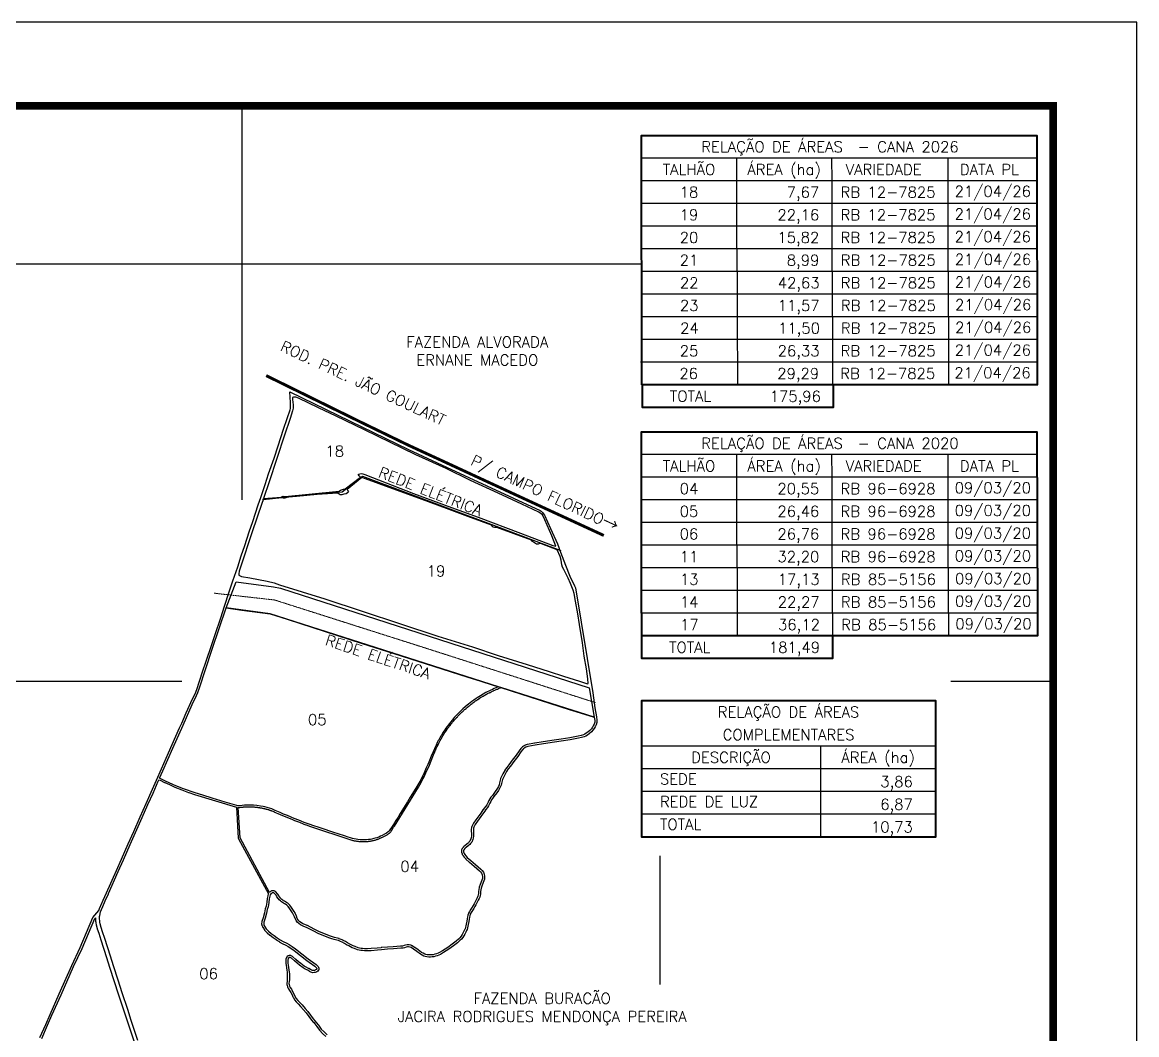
# Model space of a CAD drawing. Header units: metres. Extents: x 719941 to 724141, y 7822638 to 7828578.
# Drawn here: x 721473 to 724141, y 7826154 to 7828578 of the extents above; entities that cross this region are included whole.
import ezdxf
from ezdxf.enums import TextEntityAlignment as Align

# ---------------------------------------------------------------- set-up
doc = ezdxf.new("R2010")
doc.units = ezdxf.units.M
for name, pattern in [('CENTER2', [1.125, 0.75, -0.125, 0.125, -0.125]), ('DASHED2', [0.375, 0.25, -0.125]), ('LIN0', [0])]:
    doc.linetypes.add(name, pattern=pattern)
for name, color, linetype in [('0114001252', 1, 'Continuous'), ('0114001252004', 5, 'Continuous'), ('0114001252005', 5, 'Continuous'), ('0114001252006', 5, 'Continuous'), ('0114001252013', 5, 'Continuous'), ('0114001252018', 5, 'Continuous'), ('0114001252019', 5, 'Continuous'), ('MALHA', 8, 'Continuous'), ('MARGEM', 5, 'Continuous'), ('QUADRO_DE_AREAS_CANA_2026', 7, 'Continuous'), ('QUADRO_DE_AREAS_CANA_ANTIGA', 7, 'Continuous'), ('QUADRO_DE_AREAS_COMPLEMENTARES', 7, 'Continuous'), ('REDE DE LUZ', 6, 'Continuous'), ('RODOVIA', 1, 'Continuous'), ('TEXTO CONFRONTANTES', 7, 'Continuous'), ('TEXTO_NUN_TAL', 7, 'Continuous')]:
    doc.layers.add(name, color=color, linetype=linetype)
doc.layers.add('TEXTO_DIVERSOS', color=7, linetype='Continuous', lineweight=5)
doc.styles.add('Simplex', font='simplex.shx')

msp = doc.modelspace()

# ---------------------------------------------------------------- linework, layer by layer
at = {"layer": '0114001252'}
msp.add_lwpolyline([(721515.3, 7826146.8), (721529.4, 7826178.5), (721539.8, 7826202.6), (721561.8, 7826251.4), (721591.7, 7826319.2), (721611.8, 7826362.4), (721642.4, 7826434.5), (721656.6, 7826451), (721658.3, 7826455.7), (721661.4, 7826463), (721666.9, 7826476.3), (721674.9, 7826493.6), (721698.5, 7826547), (721710.8, 7826574.5), (721727, 7826611.2), (721740, 7826640.3), (721755.6, 7826675.9), (721769.6, 7826707.2), (721781.8, 7826734.2), (721794.3, 7826763.1), (721806.3, 7826790.1), (721823.6, 7826828.8), (721849.8, 7826888.5), (721854.9, 7826900), (721865.9, 7826924.6), (721880.7, 7826957.9), (721886.8, 7826970.2), (721890.9, 7826980.3), (721904.7, 7827022.4), (721913.6, 7827048.3), (721925.9, 7827085.8), (721934.7, 7827112.2), (721948.3, 7827152.3), (721957.4, 7827180), (721968.8, 7827214.1), (721977.6, 7827240.5), (721989.2, 7827274.5), (721997.6, 7827300.2), (722006, 7827325.5), (722016.8, 7827357.6), (722025.2, 7827382.7), (722038.2, 7827422.5), (722044.2, 7827440.2), (722055, 7827471.4), (722063.1, 7827496.9), (722075.9, 7827534.7), (722085.7, 7827564.1), (722099, 7827603.9), (722107.8, 7827629.5), (722114.5, 7827650.1), (722115.2, 7827653.2), (722115.5, 7827655.9), (722115.6, 7827660), (722115.1, 7827667.4), (722113.9, 7827693.1), (722113.9, 7827693.1), (722285.8, 7827609.2), (722397.9, 7827554.8), (722488.6, 7827513), (722585.2, 7827468.2), (722713.2, 7827409.1), (722715.3, 7827407.4), (722718.5, 7827404.4), (722720.5, 7827401.8), (722723.5, 7827397.8), (722738, 7827366.3), (722754.3, 7827329.5), (722761.7, 7827309), (722773.7, 7827278.3), (722783.8, 7827252), (722795.1, 7827229), (722797, 7827225.3), (722798, 7827223.9), (722838.9, 7826972.2), (722842.4, 7826948.7), (722844.2, 7826936.9), (722847.6, 7826915), (722848.7, 7826906.6), (722848.5, 7826901.5), (722847, 7826896), (722844.7, 7826891), (722842.5, 7826887.3), (722839.5, 7826883.2), (722835.7, 7826878.9), (722830.1, 7826874.1), (722826.2, 7826871.3), (722822, 7826869), (722818.5, 7826867.4), (722812.3, 7826865.4), (722805.1, 7826863.5), (722784.9, 7826859.6), (722763.7, 7826856.5), (722747.4, 7826854.2), (722720.7, 7826850.2), (722700.7, 7826846.8), (722683.3, 7826843.7), (722679.1, 7826842.3), (722676.2, 7826840.7), (722673.3, 7826838.8), (722670.8, 7826836.3), (722667.1, 7826830.8), (722659.3, 7826820.2), (722650.3, 7826808.4), (722642.2, 7826797.1), (722636.7, 7826790.3), (722632.8, 7826784.3), (722628.1, 7826776.3), (722623, 7826765), (722620.4, 7826755.6), (722619.3, 7826751), (722617.4, 7826746.2), (722615.2, 7826742.1), (722613.5, 7826738.9), (722609.6, 7826733.4), (722602.5, 7826723.9), (722599, 7826719.7), (722596.7, 7826716.2), (722594.9, 7826712.2), (722592.8, 7826708.1), (722589.4, 7826701.6), (722587.1, 7826698.1), (722583, 7826693), (722580.2, 7826689.3), (722575.3, 7826681.6), (722563.3, 7826665.4), (722557.1, 7826657), (722555.7, 7826653.7), (722554.5, 7826651), (722553.6, 7826648.2), (722553.1, 7826645.4), (722553.1, 7826642.4), (722553.5, 7826634.9), (722553.4, 7826629.8), (722552.8, 7826624.5), (722552, 7826621), (722549.2, 7826615.1), (722548, 7826613.3), (722546.4, 7826611.3), (722544.7, 7826609.6), (722541, 7826606.2), (722535.8, 7826602.3), (722533.8, 7826600.8), (722532.4, 7826599.5), (722530.4, 7826596.8), (722529.8, 7826595.1), (722529.8, 7826592.1), (722531, 7826588.1), (722532.7, 7826585.2), (722535.3, 7826582), (722538.6, 7826578.2), (722546.8, 7826570.6), (722558.5, 7826561.4), (722571.1, 7826550.1), (722573.8, 7826547.4), (722577.1, 7826543), (722579, 7826538.5), (722579.9, 7826533.3), (722580.1, 7826530), (722579.5, 7826526.4), (722578, 7826522), (722574.4, 7826512), (722571.9, 7826505.1), (722570.9, 7826500.4), (722570.4, 7826497.1), (722570.1, 7826491.5), (722569.6, 7826487.4), (722568.3, 7826483.5), (722566.9, 7826479.8), (722565, 7826475.9), (722562.6, 7826471), (722559.3, 7826464.6), (722557, 7826460.8), (722554.5, 7826456.4), (722551.4, 7826451.5), (722548.2, 7826446.5), (722545.8, 7826442.4), (722544.4, 7826438.5), (722543.7, 7826435.1), (722542.9, 7826430.5), (722542, 7826424.9), (722540.8, 7826417.6), (722540.2, 7826413.9), (722539.3, 7826409.8), (722538.1, 7826405.8), (722536.9, 7826403.3), (722535.1, 7826399.2), (722532.4, 7826394.2), (722530.4, 7826390.7), (722527.6, 7826386.8), (722524.4, 7826382.9), (722521, 7826379.3), (722514.9, 7826374.2), (722505.3, 7826366.6), (722494.5, 7826358.4), (722481.8, 7826350.7), (722474.5, 7826346.2), (722470.5, 7826344.3), (722466.5, 7826342.8), (722462.4, 7826341.7), (722458.1, 7826340.5), (722454.5, 7826340), (722450.6, 7826339.8), (722446.3, 7826339.9), (722441.7, 7826340.5), (722438, 7826341.2), (722434.9, 7826342.3), (722430.8, 7826344.3), (722426.5, 7826346.7), (722417.9, 7826353), (722409.8, 7826358.7), (722404, 7826362.3), (722401.8, 7826363.3), (722398.1, 7826364.1), (722395.7, 7826364.1), (722392.3, 7826363.2), (722388.5, 7826362.2), (722384.7, 7826361.3), (722379.4, 7826360.8), (722370.7, 7826360.1), (722361.8, 7826359.4), (722347.8, 7826358.3), (722333.1, 7826357.3), (722323.4, 7826356.2), (722308.5, 7826354.9), (722299.5, 7826354.4), (722295.6, 7826354.5), (722292.4, 7826354.7), (722287.6, 7826355.1), (722283.8, 7826355.6), (722279.6, 7826356.5), (722275.6, 7826357.4), (722268.3, 7826360), (722262.9, 7826362.1), (722254.9, 7826366.3), (722249.7, 7826369.4), (722244.4, 7826372.4), (722239, 7826375.4), (722234.8, 7826377.4), (722230.2, 7826379.1), (722226.3, 7826380.3), (722219.8, 7826381.8), (722214.1, 7826383.4), (722207.3, 7826386), (722197.7, 7826389.8), (722183.2, 7826395.3), (722169.8, 7826402.3), (722153.7, 7826410.6), (722147.6, 7826412.9), (722142.7, 7826415.3), (722139.3, 7826417.3), (722135, 7826420.3), (722131.6, 7826423.3), (722128.6, 7826427.1), (722127.1, 7826430.2), (722125.2, 7826435.9), (722122.1, 7826442.6), (722119.8, 7826446), (722113.7, 7826455.5), (722109.5, 7826461.1), (722106.3, 7826464.3), (722103.4, 7826466.2), (722100.9, 7826467.5), (722098.3, 7826469), (722096, 7826470.3), (722093.6, 7826472.4), (722091.5, 7826474.1), (722088.3, 7826477), (722085.5, 7826479.9), (722083, 7826483.9), (722080.7, 7826487.6), (722076.1, 7826492.6), (722075.1, 7826493.3), (722073.3, 7826493.4), (722071.5, 7826493.3), (722069.8, 7826492.3), (722068.3, 7826491), (722066.9, 7826488.6), (722065.9, 7826485.7), (722064.7, 7826479.1), (722063.5, 7826470.2), (722061.7, 7826460.3), (722059.9, 7826453.7), (722057.7, 7826444.6), (722054.5, 7826432.6), (722051.9, 7826423.5), (722051.3, 7826418.9), (722051.8, 7826416.4), (722053, 7826413.9), (722057, 7826407.7), (722062.6, 7826402), (722069.4, 7826396.2), (722076.5, 7826391), (722083.8, 7826385.6), (722090.9, 7826381), (722098, 7826377), (722106.6, 7826372.8), (722112.4, 7826369.6), (722119, 7826365.2), (722127.2, 7826359.8), (722142.2, 7826347.2), (722157.4, 7826335.6), (722176.5, 7826322.1), (722178.6, 7826320.4), (722180.1, 7826318.8), (722181.5, 7826317.2), (722182.6, 7826315.4), (722183.2, 7826313.2), (722183.2, 7826311.2), (722182.9, 7826309.4), (722182.4, 7826308.2), (722180.8, 7826306), (722178.1, 7826304.5), (722176.6, 7826303.6), (722174.3, 7826302.9), (722172.1, 7826302.5), (722169.2, 7826302.4), (722166.6, 7826302.7), (722164, 7826303.6), (722160.6, 7826305.3), (722156.5, 7826308), (722150.7, 7826311.1), (722145.5, 7826313.9), (722137.1, 7826320.3), (722131.1, 7826324.8), (722124.9, 7826330.4), (722117.8, 7826337), (722114.7, 7826338.8), (722112.7, 7826338.4), (722110.8, 7826337.1), (722109.8, 7826334.9), (722108.9, 7826332.9), (722108.8, 7826330.3), (722109.4, 7826325.2), (722110.5, 7826315.8), (722111.7, 7826308.7), (722112.3, 7826304.8), (722112.6, 7826299.8), (722112.7, 7826291.8), (722112.6, 7826285.6), (722112.5, 7826280.9), (722111.7, 7826276.6), (722111.9, 7826273.7), (722113.1, 7826269.8), (722113.6, 7826268.7), (722114.9, 7826266.5), (722117.4, 7826262.5), (722120.5, 7826257.6), (722123.7, 7826251.8), (722125.7, 7826246.5), (722129, 7826240.7), (722132.6, 7826235.8), (722137.4, 7826230.9), (722143, 7826225), (722150.7, 7826216.9), (722156.9, 7826209.4), (722169.6, 7826191.8), (722173.7, 7826186.9), (722177.2, 7826183.1), (722182.5, 7826176.8), (722188.9, 7826167.5), (722195.7, 7826160.4), (722203.2, 7826153.6)], dxfattribs=at)
at = {"layer": '0114001252004'}
msp.add_lwpolyline([(722842.7, 7826913.8), (722843.7, 7826906.4), (722843.6, 7826902.2), (722842.3, 7826897.7), (722840.3, 7826893.4), (722838.3, 7826890), (722835.7, 7826886.3), (722832.2, 7826882.5), (722826.9, 7826878.1), (722823.5, 7826875.5), (722819.8, 7826873.5), (722816.7, 7826872.1), (722810.9, 7826870.2), (722803.9, 7826868.4), (722784.1, 7826864.5), (722763, 7826861.5), (722746.7, 7826859.2), (722746.6, 7826859.1), (722720, 7826855.1), (722719.9, 7826855.1), (722699.9, 7826851.7), (722699.8, 7826851.7), (722682.5, 7826848.6), (722681.8, 7826848.4), (722677.5, 7826847), (722676.7, 7826846.6), (722673.8, 7826845.1), (722673.4, 7826844.9), (722670.5, 7826842.9), (722669.9, 7826842.4), (722667.3, 7826839.9), (722666.7, 7826839.2), (722663, 7826833.7), (722655.3, 7826823.2), (722646.3, 7826811.4), (722646.3, 7826811.3), (722638.3, 7826800.2), (722632.9, 7826793.5), (722632.5, 7826793.1), (722628.6, 7826787.1), (722628.5, 7826786.8), (722623.8, 7826778.8), (722623.6, 7826778.4), (722618.4, 7826767.1), (722618.1, 7826766.3), (722615.6, 7826756.9), (722615.6, 7826756.8), (722614.5, 7826752.5), (722612.9, 7826748.3), (722610.8, 7826744.5), (722609.2, 7826741.6), (722605.5, 7826736.3), (722598.6, 7826727), (722595.2, 7826722.9), (722594.8, 7826722.4), (722592.6, 7826718.9), (722592.2, 7826718.3), (722590.4, 7826714.4), (722588.4, 7826710.4), (722585.1, 7826704.2), (722583, 7826701), (722579.1, 7826696.2), (722579, 7826696), (722576.2, 7826692.3), (722576, 7826692), (722571.2, 7826684.5), (722559.3, 7826668.4), (722559.3, 7826668.4), (722553.1, 7826660), (722552.5, 7826659), (722551.1, 7826655.7), (722549.9, 7826653.1), (722549.7, 7826652.5), (722548.8, 7826649.6), (722548.7, 7826649.1), (722548.2, 7826646.3), (722548.1, 7826645.4), (722548.1, 7826642.4), (722548.1, 7826642.2), (722548.5, 7826634.8), (722548.4, 7826630.1), (722547.9, 7826625.4), (722547.2, 7826622.7), (722544.8, 7826617.6), (722543.9, 7826616.2), (722542.6, 7826614.6), (722541.2, 7826613.1), (722537.8, 7826610), (722532.8, 7826606.4), (722532.6, 7826606.2), (722530.7, 7826604.6), (722530.5, 7826604.5), (722529.1, 7826603.2), (722528.4, 7826602.5), (722526.4, 7826599.9), (722526, 7826599.2), (722525.6, 7826598.5), (722525, 7826596.8), (722524.8, 7826595.9), (722524.8, 7826595), (722524.8, 7826592), (722525, 7826590.8), (722526.2, 7826586.8), (722526.7, 7826585.6), (722528.4, 7826582.6), (722528.9, 7826582), (722531.5, 7826578.8), (722531.5, 7826578.8), (722534.9, 7826574.9), (722535.2, 7826574.5), (722543.4, 7826566.9), (722543.7, 7826566.7), (722555.3, 7826557.6), (722567.7, 7826546.4), (722570, 7826544.1), (722572.7, 7826540.5), (722574.2, 7826537), (722575, 7826532.7), (722575.1, 7826530.3), (722574.6, 7826527.6), (722573.3, 7826523.7), (722569.7, 7826513.7), (722569.6, 7826513.7), (722567.2, 7826506.8), (722567, 7826506.2), (722566, 7826501.5), (722565.9, 7826501), (722565.5, 7826497.8), (722565.4, 7826497.4), (722565.1, 7826492), (722564.7, 7826488.5), (722563.6, 7826485.2), (722562.3, 7826481.8), (722560.5, 7826478.1), (722558.1, 7826473.3), (722554.9, 7826467), (722552.7, 7826463.3), (722552.7, 7826463.3), (722550.2, 7826459), (722547.1, 7826454.2), (722547.1, 7826454.2), (722544, 7826449.1), (722543.9, 7826449), (722541.5, 7826444.9), (722541.1, 7826444.1), (722539.7, 7826440.3), (722539.5, 7826439.5), (722538.8, 7826436), (722538.8, 7826435.9), (722538, 7826431.4), (722538, 7826431.3), (722537.1, 7826425.7), (722535.9, 7826418.4), (722535.3, 7826414.8), (722534.5, 7826411), (722533.5, 7826407.6), (722532.4, 7826405.4), (722532.3, 7826405.3), (722530.6, 7826401.4), (722528, 7826396.6), (722526.1, 7826393.4), (722523.6, 7826389.8), (722520.7, 7826386.2), (722517.5, 7826383), (722511.8, 7826378), (722502.2, 7826370.5), (722491.7, 7826362.5), (722479.2, 7826355), (722479.2, 7826355), (722472.1, 7826350.6), (722468.6, 7826348.9), (722465, 7826347.6), (722461.1, 7826346.5), (722457.1, 7826345.4), (722454, 7826345), (722450.5, 7826344.8), (722446.7, 7826344.9), (722442.5, 7826345.5), (722439.3, 7826346.1), (722436.8, 7826346.9), (722433.1, 7826348.7), (722429.2, 7826350.9), (722420.8, 7826357), (722420.8, 7826357.1), (722412.7, 7826362.8), (722412.5, 7826362.9), (722406.7, 7826366.5), (722406, 7826366.9), (722403.7, 7826367.9), (722402.9, 7826368.1), (722399.3, 7826369), (722397.9, 7826369.1), (722395.5, 7826369.1), (722394.4, 7826368.9), (722391, 7826368), (722387.3, 7826367.1), (722383.8, 7826366.2), (722379, 7826365.7), (722370.3, 7826365.1), (722370.2, 7826365.1), (722361.4, 7826364.3), (722347.4, 7826363.3), (722332.8, 7826362.3), (722332.6, 7826362.2), (722322.9, 7826361.2), (722308.1, 7826359.9), (722299.4, 7826359.4), (722295.8, 7826359.5), (722292.7, 7826359.6), (722288.1, 7826360.1), (722284.7, 7826360.5), (722280.7, 7826361.4), (722277, 7826362.2), (722270.1, 7826364.7), (722265, 7826366.7), (722257.3, 7826370.7), (722252.2, 7826373.7), (722247, 7826376.7), (722246.8, 7826376.8), (722241.3, 7826379.8), (722241.1, 7826379.9), (722236.9, 7826381.9), (722236.6, 7826382.1), (722232, 7826383.8), (722231.6, 7826383.9), (722227.7, 7826385.1), (722227.5, 7826385.1), (722221, 7826386.7), (722215.7, 7826388.2), (722209.1, 7826390.7), (722199.5, 7826394.5), (722199.4, 7826394.5), (722185.2, 7826399.8), (722172.1, 7826406.7), (722172.1, 7826406.7), (722156, 7826415), (722155.5, 7826415.3), (722149.5, 7826417.5), (722145, 7826419.7), (722142, 7826421.5), (722138.1, 7826424.3), (722135.3, 7826426.8), (722132.8, 7826429.8), (722131.7, 7826432.1), (722129.9, 7826437.5), (722129.7, 7826438), (722126.7, 7826444.7), (722126.2, 7826445.5), (722123.9, 7826448.8), (722117.9, 7826458.2), (722117.7, 7826458.5), (722113.5, 7826464.1), (722113, 7826464.7), (722109.8, 7826467.9), (722108.9, 7826468.5), (722106.1, 7826470.4), (722105.7, 7826470.6), (722103.3, 7826471.9), (722100.8, 7826473.3), (722098.9, 7826474.4), (722096.9, 7826476.2), (722096.8, 7826476.3), (722094.7, 7826477.9), (722091.8, 7826480.5), (722089.5, 7826483), (722087.2, 7826486.6), (722087.2, 7826486.6), (722084.9, 7826490.3), (722084.4, 7826490.9), (722079.9, 7826496), (722079.3, 7826496.5), (722078.6, 7826497), (722077.6, 7826497.6), (722076.6, 7826498), (722075.6, 7826498.2), (722073.8, 7826498.4), (722072.9, 7826498.4), (722071, 7826498.2), (722070, 7826498), (722069.1, 7826497.6), (722067.3, 7826496.7), (722066.5, 7826496), (722065, 7826494.7), (722064.9, 7826494.6), (721994.5, 7826624.9), (721990, 7826697.5), (721990, 7826697.5), (721991, 7826697.7), (721991.2, 7826697.7), (721992.6, 7826697.9), (721992.8, 7826697.9), (721993.8, 7826698.1), (721994, 7826698.1), (721995.3, 7826698.3), (721995.5, 7826698.3), (721996.5, 7826698.4), (721996.7, 7826698.5), (721998.1, 7826698.6), (721998.3, 7826698.7), (721999.3, 7826698.8), (721999.5, 7826698.8), (722000.8, 7826698.9), (722001, 7826698.9), (722002, 7826699), (722002.2, 7826699.1), (722003.6, 7826699.2), (722003.8, 7826699.2), (722004.8, 7826699.2), (722005, 7826699.3), (722006.4, 7826699.4), (722006.5, 7826699.4), (722007.5, 7826699.4), (722007.7, 7826699.4), (722009.1, 7826699.5), (722009.3, 7826699.5), (722010.3, 7826699.5), (722010.5, 7826699.6), (722011.9, 7826699.6), (722012.1, 7826699.6), (722013.1, 7826699.6), (722013.3, 7826699.6), (722014.7, 7826699.6), (722014.8, 7826699.6), (722015.8, 7826699.6), (722016, 7826699.6), (722017.4, 7826699.6), (722017.6, 7826699.6), (722018.6, 7826699.6), (722018.8, 7826699.6), (722020.2, 7826699.6), (722020.4, 7826699.6), (722021.4, 7826699.5), (722021.6, 7826699.5), (722023, 7826699.5), (722023.2, 7826699.5), (722024.1, 7826699.4), (722024.4, 7826699.4), (722025.7, 7826699.3), (722025.9, 7826699.3), (722026.9, 7826699.3), (722027.1, 7826699.3), (722028.5, 7826699.1), (722028.7, 7826699.1), (722029.7, 7826699), (722029.9, 7826699), (722031.3, 7826698.9), (722031.4, 7826698.9), (722032.4, 7826698.8), (722032.6, 7826698.8), (722034, 7826698.6), (722034.2, 7826698.6), (722035.2, 7826698.5), (722035.4, 7826698.4), (722036.8, 7826698.3), (722036.9, 7826698.2), (722037.9, 7826698.1), (722038.1, 7826698.1), (722039.5, 7826697.9), (722039.7, 7826697.9), (722040.7, 7826697.7), (722040.9, 7826697.7), (722042.2, 7826697.4), (722042.4, 7826697.4), (722043.4, 7826697.2), (722043.6, 7826697.2), (722045, 7826697), (722045.2, 7826696.9), (722046.1, 7826696.7), (722046.3, 7826696.7), (722047.7, 7826696.4), (722047.9, 7826696.4), (722048.8, 7826696.2), (722049, 7826696.1), (722050.4, 7826695.8), (722050.6, 7826695.8), (722051.6, 7826695.6), (722051.7, 7826695.5), (722053.1, 7826695.2), (722053.3, 7826695.2), (722054.2, 7826695), (722054.4, 7826694.9), (722055.8, 7826694.6), (722056, 7826694.5), (722056.9, 7826694.3), (722057.1, 7826694.2), (722058.4, 7826693.8), (722058.6, 7826693.8), (722059.6, 7826693.5), (722059.8, 7826693.5), (722061.1, 7826693.1), (722061.3, 7826693), (722062.3, 7826692.7), (722062.4, 7826692.7), (722063.8, 7826692.3), (722063.9, 7826692.2), (722064.9, 7826691.9), (722065.1, 7826691.8), (722066.4, 7826691.4), (722066.6, 7826691.4), (722067.5, 7826691), (722067.7, 7826691), (722069, 7826690.5), (722069.2, 7826690.4), (722070.1, 7826690.1), (722070.8, 7826689.9), (722075.2, 7826688.1), (722075.8, 7826687.9), (722091, 7826681.3), (722091, 7826681.3), (722119.9, 7826669.2), (722120, 7826669.2), (722125.2, 7826667.1), (722137, 7826662.4), (722137, 7826662.4), (722147.6, 7826658.3), (722147.7, 7826658.3), (722152.4, 7826656.5), (722152.5, 7826656.5), (722163.4, 7826652.7), (722173, 7826649.4), (722182.2, 7826646.2), (722182.3, 7826646.1), (722201.2, 7826639.8), (722201.3, 7826639.8), (722221.6, 7826633.1), (722221.6, 7826633.1), (722262.4, 7826619.7), (722262.7, 7826619.6), (722264.4, 7826619.2), (722264.4, 7826619.1), (722266.2, 7826618.8), (722266.2, 7826618.7), (722268, 7826618.4), (722268.1, 7826618.4), (722269.8, 7826618), (722269.9, 7826618), (722271.7, 7826617.7), (722271.7, 7826617.7), (722273.5, 7826617.4), (722273.6, 7826617.4), (722275.4, 7826617.1), (722275.4, 7826617.1), (722277.2, 7826616.9), (722277.3, 7826616.9), (722279, 7826616.7), (722279.1, 7826616.7), (722280.9, 7826616.5), (722281, 7826616.5), (722282.8, 7826616.4), (722282.8, 7826616.4), (722284.6, 7826616.3), (722284.7, 7826616.3), (722286.5, 7826616.2), (722286.6, 7826616.2), (722288.4, 7826616.2), (722288.4, 7826616.2), (722290.2, 7826616.2), (722290.3, 7826616.2), (722292.1, 7826616.2), (722292.2, 7826616.2), (722294, 7826616.3), (722294, 7826616.3), (722295.8, 7826616.4), (722295.9, 7826616.4), (722297.7, 7826616.5), (722297.7, 7826616.5), (722299.5, 7826616.6), (722299.6, 7826616.6), (722301.4, 7826616.8), (722301.5, 7826616.9), (722303.2, 7826617.1), (722303.3, 7826617.1), (722305.1, 7826617.3), (722305.2, 7826617.3), (722306.9, 7826617.6), (722307, 7826617.6), (722308.8, 7826617.9), (722308.8, 7826617.9), (722310.6, 7826618.3), (722310.7, 7826618.3), (722312.4, 7826618.7), (722312.5, 7826618.7), (722314.3, 7826619.1), (722314.3, 7826619.1), (722316.1, 7826619.5), (722316.1, 7826619.5), (722317.9, 7826620), (722317.9, 7826620), (722319.6, 7826620.5), (722319.7, 7826620.5), (722321.4, 7826621.1), (722321.5, 7826621.1), (722323.2, 7826621.6), (722323.3, 7826621.7), (722325, 7826622.2), (722325, 7826622.3), (722326.7, 7826622.9), (722326.8, 7826622.9), (722328.5, 7826623.5), (722328.5, 7826623.6), (722330.2, 7826624.2), (722330.3, 7826624.3), (722331.9, 7826624.9), (722332, 7826625), (722333.6, 7826625.7), (722333.7, 7826625.7), (722335.3, 7826626.5), (722335.4, 7826626.5), (722337, 7826627.3), (722337.1, 7826627.3), (722338.7, 7826628.1), (722338.7, 7826628.2), (722340.3, 7826629), (722340.4, 7826629.1), (722341.9, 7826629.9), (722342, 7826630), (722343.6, 7826630.9), (722343.6, 7826630.9), (722345.2, 7826631.8), (722345.2, 7826631.9), (722346.7, 7826632.8), (722346.8, 7826632.8), (722348.3, 7826633.8), (722348.4, 7826633.9), (722349.8, 7826634.9), (722349.9, 7826634.9), (722350.9, 7826635.6), (722351.1, 7826635.7), (722352.4, 7826636.7), (722353.1, 7826637.3), (722353.4, 7826637.6), (722353.9, 7826638), (722354, 7826638.2), (722354.1, 7826638.2), (722354.2, 7826638.4), (722354.5, 7826638.8), (722354.6, 7826638.9), (722355.2, 7826639.7), (722355.3, 7826639.8), (722356.1, 7826641), (722356.2, 7826641.1), (722358, 7826643.9), (722362.2, 7826650.4), (722362.3, 7826650.5), (722364.1, 7826653.4), (722364.2, 7826653.5), (722421.6, 7826746.8), (722424.6, 7826751.8), (722424.7, 7826751.9), (722430.8, 7826762.9), (722430.9, 7826763), (722434.3, 7826769.8), (722434.4, 7826769.9), (722442, 7826786.3), (722447, 7826797.1), (722447, 7826797.2), (722450.4, 7826805.4), (722450.4, 7826805.4), (722459.6, 7826827.9), (722459.6, 7826827.9), (722460.6, 7826830.4), (722460.7, 7826830.6), (722461.2, 7826831.9), (722461.3, 7826832), (722462.4, 7826834.8), (722462.5, 7826835), (722463.1, 7826836.3), (722463.1, 7826836.5), (722464.4, 7826839.3), (722464.4, 7826839.4), (722465, 7826840.7), (722465.1, 7826840.9), (722466.4, 7826843.6), (722466.5, 7826843.8), (722467, 7826845.1), (722467.1, 7826845.2), (722468.5, 7826848), (722468.5, 7826848.2), (722469.2, 7826849.4), (722469.3, 7826849.6), (722470.6, 7826852.3), (722470.7, 7826852.5), (722471.3, 7826853.7), (722471.4, 7826853.9), (722472.8, 7826856.6), (722472.9, 7826856.7), (722473.6, 7826858), (722473.7, 7826858.1), (722475.1, 7826860.8), (722475.2, 7826861), (722475.9, 7826862.2), (722476, 7826862.4), (722477.5, 7826865), (722477.6, 7826865.1), (722477.9, 7826865.7), (722478, 7826865.8), (722478, 7826865.8), (722478.1, 7826865.9), (722478.4, 7826866.5), (722478.5, 7826866.6), (722480, 7826869.2), (722480.1, 7826869.3), (722480.8, 7826870.5), (722480.9, 7826870.7), (722482.5, 7826873.2), (722482.6, 7826873.4), (722483.4, 7826874.6), (722483.5, 7826874.7), (722485.1, 7826877.3), (722485.2, 7826877.5), (722486, 7826878.6), (722486.1, 7826878.8), (722487.8, 7826881.3), (722487.9, 7826881.5), (722488.7, 7826882.6), (722488.8, 7826882.8), (722490.5, 7826885.3), (722490.6, 7826885.5), (722491.4, 7826886.6), (722491.5, 7826886.7), (722493.3, 7826889.2), (722493.4, 7826889.4), (722494.3, 7826890.5), (722494.4, 7826890.6), (722496.2, 7826893.1), (722496.3, 7826893.2), (722497.2, 7826894.3), (722497.3, 7826894.5), (722499.1, 7826896.9), (722499.3, 7826897), (722500.1, 7826898.1), (722500.2, 7826898.3), (722502.1, 7826900.7), (722502.3, 7826900.8), (722503.2, 7826901.9), (722503.3, 7826902), (722505.2, 7826904.4), (722505.3, 7826904.5), (722506.2, 7826905.6), (722506.4, 7826905.7), (722508.3, 7826908), (722508.5, 7826908.2), (722509.4, 7826909.2), (722509.5, 7826909.4), (722511.6, 7826911.6), (722511.7, 7826911.8), (722512.6, 7826912.8), (722512.7, 7826913), (722514.8, 7826915.2), (722514.9, 7826915.3), (722515.9, 7826916.3), (722516, 7826916.5), (722518.1, 7826918.7), (722518.3, 7826918.8), (722519.2, 7826919.8), (722519.4, 7826919.9), (722521.5, 7826922.1), (722521.7, 7826922.2), (722522.6, 7826923.2), (722522.8, 7826923.4), (722525, 7826925.5), (722525.1, 7826925.6), (722526.1, 7826926.6), (722526.3, 7826926.7), (722528.5, 7826928.8), (722528.6, 7826928.9), (722529.6, 7826929.9), (722529.8, 7826930), (722531.4, 7826931.5), (722532, 7826932), (722532.2, 7826932.2), (722533.2, 7826933.1), (722533.4, 7826933.2), (722535.6, 7826935.2), (722535.8, 7826935.3), (722536.8, 7826936.3), (722537, 7826936.4), (722539.3, 7826938.3), (722539.5, 7826938.5), (722540.5, 7826939.4), (722540.7, 7826939.5), (722543, 7826941.4), (722543.2, 7826941.5), (722544.3, 7826942.4), (722544.4, 7826942.5), (722546.8, 7826944.4), (722547, 7826944.5), (722548.1, 7826945.4), (722548.2, 7826945.5), (722550.6, 7826947.3), (722550.8, 7826947.4), (722551.9, 7826948.3), (722552.1, 7826948.4), (722554.5, 7826950.2), (722554.7, 7826950.3), (722555.8, 7826951.1), (722556, 7826951.2), (722558.5, 7826953), (722558.6, 7826953.1), (722559.7, 7826953.9), (722559.9, 7826954), (722562.4, 7826955.7), (722562.6, 7826955.8), (722563.3, 7826956.3), (722563.3, 7826956.3), (722563.4, 7826956.4), (722563.7, 7826956.6), (722563.9, 7826956.7), (722566.4, 7826958.4), (722566.6, 7826958.5), (722567.8, 7826959.2), (722567.9, 7826959.3), (722570.5, 7826960.9), (722570.7, 7826961), (722571.9, 7826961.8), (722572, 7826961.9), (722574.6, 7826963.5), (722574.8, 7826963.5), (722576, 7826964.3), (722576.2, 7826964.4), (722578.8, 7826965.9), (722579, 7826966), (722580.2, 7826966.7), (722580.3, 7826966.8), (722583, 7826968.3), (722583.2, 7826968.4), (722584.4, 7826969), (722584.6, 7826969.1), (722587.2, 7826970.6), (722587.4, 7826970.6), (722588.6, 7826971.3), (722588.8, 7826971.4), (722591.5, 7826972.8), (722591.7, 7826972.9), (722592.9, 7826973.5), (722593.1, 7826973.6), (722595.8, 7826974.9), (722596, 7826975), (722597.3, 7826975.6), (722597.4, 7826975.7), (722600.2, 7826977), (722600.4, 7826977.1), (722601.6, 7826977.6), (722601.8, 7826977.7), (722604.6, 7826979), (722604.8, 7826979), (722606, 7826979.6), (722606.2, 7826979.7), (722609, 7826980.9), (722609.2, 7826981), (722610.5, 7826981.5), (722610.6, 7826981.6), (722613.5, 7826982.7), (722613.6, 7826982.8), (722614.9, 7826983.3), (722615.1, 7826983.4), (722617.9, 7826984.5), (722618.1, 7826984.6), (722619.1, 7826984.9), (722782.5, 7826932.8), (722782.6, 7826932.8), (722790.6, 7826930.3), (722790.6, 7826930.3), (722842.7, 7826913.8)], close=True, dxfattribs=at)
at = {"layer": '0114001252005'}
msp.add_lwpolyline([(721802, 7826768), (721809.9, 7826786), (721833.8, 7826839.9), (721858.1, 7826894.9), (721880.3, 7826944.7), (721890.3, 7826965.9), (721893.2, 7826973.2), (721897.7, 7826984.7), (721912, 7827028.1), (721928.2, 7827076.8), (721944.6, 7827126.1), (721961.1, 7827175.6), (721998.6, 7827170.6), (722067, 7827161.6), (722107.4, 7827148.7), (722198.1, 7827119.6), (722284.9, 7827091.7), (722363.1, 7827066.6), (722439.8, 7827042.1), (722497.3, 7827023.7), (722539.5, 7827010.3), (722570.8, 7827000.3), (722597.8, 7826991.7), (722613, 7826986.9), (722610.9, 7826986), (722606.6, 7826984.2), (722602.7, 7826982.5), (722598.7, 7826980.8), (722594.7, 7826978.8), (722590.2, 7826976.6), (722586.5, 7826974.7), (722583.3, 7826973), (722576.9, 7826969.5), (722570.4, 7826965.6), (722566.2, 7826962.9), (722561.9, 7826960.3), (722557.6, 7826957.4), (722554.1, 7826954.8), (722549.5, 7826951.4), (722545.6, 7826948.6), (722541.4, 7826945.3), (722538.2, 7826942.7), (722533.5, 7826938.7), (722528.3, 7826934.1), (722523.7, 7826929.8), (722519.6, 7826925.8), (722514.7, 7826920.9), (722510.5, 7826916.5), (722507.5, 7826913.1), (722504.9, 7826910.1), (722502.1, 7826906.8), (722499.3, 7826903.3), (722495.7, 7826899.1), (722492.7, 7826895), (722490.1, 7826891.5), (722487.5, 7826887.8), (722484.5, 7826883.6), (722482.3, 7826880.3), (722480.4, 7826877.3), (722478.3, 7826874), (722476.6, 7826871.3), (722474.5, 7826867.9), (722472.5, 7826864.3), (722470.2, 7826860.2), (722469.1, 7826858.1), (722466.7, 7826853.5), (722463.7, 7826847.4), (722459.7, 7826838.6), (722456.6, 7826831.1), (722452.4, 7826821), (722446.7, 7826806.8), (722444.1, 7826800.5), (722440.5, 7826792.6), (722435.2, 7826781.2), (722431.9, 7826774.1), (722429.8, 7826769.8), (722427, 7826764.3), (722422.4, 7826756), (722417.5, 7826747.8), (722411.3, 7826737.8), (722402, 7826722.7), (722395.2, 7826711.6), (722389.7, 7826702.6), (722383.2, 7826692), (722377.9, 7826683.4), (722372.8, 7826675.1), (722367.4, 7826666.4), (722361.7, 7826657.2), (722357.4, 7826650.1), (722353.5, 7826644.2), (722351.1, 7826640.9), (722349.3, 7826639.3), (722345.5, 7826636.7), (722340.8, 7826633.8), (722335.1, 7826630.8), (722330.8, 7826628.9), (722326.7, 7826627.2), (722322.2, 7826625.5), (722318.1, 7826624.3), (722314.9, 7826623.3), (722310.4, 7826622.3), (722306.5, 7826621.6), (722301.9, 7826620.9), (722297.4, 7826620.5), (722293.5, 7826620.3), (722290, 7826620.2), (722285.9, 7826620.2), (722282, 7826620.4), (722276.8, 7826621), (722272.2, 7826621.7), (722267.9, 7826622.5), (722263.7, 7826623.5), (722258.9, 7826625), (722253.3, 7826626.9), (722244.7, 7826629.7), (722229.3, 7826634.7), (722218.8, 7826638.2), (722209.5, 7826641.3), (722198.7, 7826644.9), (722190.9, 7826647.4), (722181.5, 7826650.7), (722171.3, 7826654.2), (722160.2, 7826658.1), (722148.2, 7826662.3), (722135.4, 7826667.4), (722124.3, 7826671.7), (722116.7, 7826674.9), (722108.4, 7826678.4), (722098.9, 7826682.3), (722090.4, 7826685.9), (722083, 7826689.1), (722078.5, 7826691.1), (722074.2, 7826692.9), (722070.4, 7826694.3), (722065.5, 7826695.9), (722059.6, 7826697.7), (722054.1, 7826699.2), (722049.8, 7826700.1), (722043.9, 7826701.2), (722034.9, 7826702.6), (722027, 7826703.3), (722023.8, 7826703.5), (722018.5, 7826703.6), (722012.3, 7826703.6), (722005.4, 7826703.3), (721999.8, 7826702.9), (721994.2, 7826702.2), (721989.7, 7826701.5), (721987.2, 7826702.3), (721959.1, 7826711), (721927.5, 7826720.6), (721905.3, 7826727.5), (721886.9, 7826733.1), (721875, 7826737.1), (721871.1, 7826738.5), (721859.4, 7826742.9), (721840.7, 7826750.1), (721834.1, 7826753.1), (721816.4, 7826761), (721806.7, 7826765.9), (721802, 7826768)], close=True, dxfattribs=at)
at = {"layer": '0114001252006'}
msp.add_lwpolyline([(721750.3, 7826139.6), (721734.3, 7826187.6), (721725.7, 7826214), (721725.7, 7826214.1), (721712.1, 7826254.5), (721702.7, 7826284.4), (721702.7, 7826284.4), (721691.8, 7826318.6), (721691.8, 7826318.6), (721684.3, 7826341.7), (721670.8, 7826384), (721670.8, 7826384.1), (721665.7, 7826400), (721665.7, 7826400.1), (721662.1, 7826410.6), (721659.8, 7826419.5), (721659.2, 7826423.5), (721659, 7826424.6), (721658.7, 7826427.2), (721658.4, 7826430.2), (721658.2, 7826433.5), (721658.2, 7826436.8), (721658.6, 7826439.3), (721660.3, 7826447.7), (721660.9, 7826448.5), (721661.3, 7826449.3), (721663, 7826453.8), (721666, 7826461.1), (721666.1, 7826461.1), (721671.5, 7826474.3), (721679.4, 7826491.5), (721679.4, 7826491.6), (721703, 7826545), (721715.4, 7826572.5), (721715.4, 7826572.5), (721731.6, 7826609.2), (721744.6, 7826638.3), (721744.6, 7826638.3), (721760.2, 7826673.9), (721774.1, 7826705.2), (721786.3, 7826732.2), (721786.3, 7826732.2), (721798.9, 7826761.1), (721800.3, 7826764.3), (721803.4, 7826763.1), (721814.1, 7826757.7), (721814.3, 7826757.6), (721825.4, 7826752.7), (721838.6, 7826746.7), (721838.8, 7826746.6), (721855, 7826740.3), (721855.1, 7826740.3), (721871.6, 7826734), (721871.8, 7826734), (721885.7, 7826729.3), (721885.8, 7826729.3), (721985.9, 7826698.5), (721990.5, 7826624.7), (721990.7, 7826623.8), (721991, 7826623), (722062.4, 7826490.8), (722062.2, 7826490.1), (722061.2, 7826487.3), (722061, 7826486.6), (722059.8, 7826480), (722059.8, 7826479.7), (722058.6, 7826471), (722056.8, 7826461.4), (722055.1, 7826455), (722055.1, 7826454.9), (722052.9, 7826445.9), (722049.7, 7826434), (722047.1, 7826424.8), (722047, 7826424.1), (722046.3, 7826419.5), (722046.3, 7826418.7), (722046.4, 7826417.8), (722046.9, 7826415.4), (722047.3, 7826414.2), (722048.5, 7826411.7), (722048.9, 7826411.2), (722052.8, 7826405), (722053.5, 7826404.2), (722059, 7826398.5), (722059.4, 7826398.1), (722066.2, 7826392.4), (722066.4, 7826392.2), (722073.5, 7826387), (722073.5, 7826387), (722080.8, 7826381.6), (722081.1, 7826381.4), (722088.2, 7826376.8), (722088.5, 7826376.6), (722095.5, 7826372.6), (722095.8, 7826372.5), (722104.3, 7826368.3), (722109.8, 7826365.4), (722116.2, 7826361.1), (722116.2, 7826361), (722124.2, 7826355.8), (722139, 7826343.4), (722139.1, 7826343.3), (722154.4, 7826331.6), (722154.5, 7826331.5), (722173.5, 7826318.1), (722175.3, 7826316.7), (722176.4, 7826315.5), (722177.4, 7826314.3), (722178, 7826313.3), (722178.2, 7826312.5), (722178.2, 7826311.5), (722178.1, 7826310.8), (722178.1, 7826310.7), (722177.4, 7826309.9), (722175.6, 7826308.8), (722175.5, 7826308.8), (722174.5, 7826308.2), (722173.1, 7826307.7), (722171.6, 7826307.4), (722169.4, 7826307.4), (722167.8, 7826307.6), (722166, 7826308.2), (722163.1, 7826309.7), (722159.2, 7826312.2), (722158.8, 7826312.5), (722153, 7826315.5), (722148.2, 7826318.1), (722140.1, 7826324.3), (722140, 7826324.3), (722134.2, 7826328.6), (722128.3, 7826334.1), (722121.2, 7826340.6), (722120.3, 7826341.3), (722117.2, 7826343.1), (722116.4, 7826343.5), (722115.6, 7826343.7), (722114.7, 7826343.8), (722113.8, 7826343.7), (722111.8, 7826343.4), (722110.7, 7826343), (722109.6, 7826342.4), (722107.8, 7826341), (722107, 7826340.2), (722106.3, 7826339.2), (722105.3, 7826337), (722105.2, 7826336.9), (722104.3, 7826334.9), (722104, 7826334), (722103.9, 7826333), (722103.9, 7826330.4), (722103.9, 7826329.7), (722104.5, 7826324.6), (722105.5, 7826315.2), (722105.6, 7826314.9), (722106.8, 7826307.8), (722107.3, 7826304.3), (722107.6, 7826299.6), (722107.7, 7826291.8), (722107.6, 7826285.6), (722107.5, 7826281.4), (722106.8, 7826277.5), (722106.7, 7826276.3), (722106.9, 7826273.4), (722107.1, 7826272.2), (722108.3, 7826268.3), (722108.6, 7826267.7), (722109.1, 7826266.6), (722109.3, 7826266.2), (722110.5, 7826264.1), (722110.6, 7826263.8), (722113.1, 7826259.8), (722113.2, 7826259.8), (722116.2, 7826255), (722119.2, 7826249.7), (722121.1, 7826244.8), (722121.4, 7826244.1), (722124.6, 7826238.3), (722125, 7826237.7), (722128.6, 7826232.8), (722129, 7826232.3), (722133.8, 7826227.4), (722139.4, 7826221.6), (722146.9, 7826213.6), (722153, 7826206.4), (722165.6, 7826188.9), (722165.8, 7826188.7), (722169.9, 7826183.7), (722170.1, 7826183.5), (722173.5, 7826179.8), (722178.5, 7826173.7), (722184.8, 7826164.7), (722185.3, 7826164.1), (722192.1, 7826156.9), (722192.3, 7826156.7), (722199.8, 7826149.9)], dxfattribs=at)
at = {"layer": '0114001252013'}
msp.add_lwpolyline([(721519.9, 7826144.8), (721533.9, 7826176.5), (721534, 7826176.5), (721544.4, 7826200.6), (721566.3, 7826249.4), (721566.4, 7826249.4), (721596.3, 7826317.1), (721616.3, 7826360.3), (721616.4, 7826360.5), (721646.8, 7826431.9), (721648.2, 7826433.6), (721648.2, 7826433.4), (721648.3, 7826433.2), (721648.4, 7826429.6), (721648.4, 7826429.4), (721648.7, 7826426.3), (721648.7, 7826426.1), (721649.1, 7826423.3), (721649.1, 7826423.1), (721649.4, 7826421.2), (721650, 7826417.7), (721650.1, 7826417.2), (721652.5, 7826407.9), (721652.6, 7826407.6), (721656.2, 7826396.9), (721661.3, 7826381), (721674.8, 7826338.7), (721674.8, 7826338.6), (721682.3, 7826315.6), (721693.2, 7826281.4), (721702.6, 7826251.5), (721702.6, 7826251.4), (721716.2, 7826210.9), (721724.8, 7826184.4), (721724.8, 7826184.4), (721740.8, 7826136.4)], dxfattribs=at)
at = {"layer": '0114001252018'}
msp.add_lwpolyline([(722050.7, 7827437.4), (722092.9, 7827441.2), (722095.1, 7827442.5), (722097.9, 7827443.2), (722102.7, 7827442.8), (722224.3, 7827454.4), (722230.1, 7827454.8), (722235.4, 7827457.8), (722242.2, 7827460), (722246.4, 7827460.9), (722283.1, 7827488.5), (722281.4, 7827490.2), (722279.4, 7827492.1), (722278.3, 7827494.1), (722278.5, 7827495.9), (722281, 7827496.9), (722284.3, 7827497.5), (722288.4, 7827496.9), (722293.5, 7827495.1), (722409.6, 7827449.5), (722501, 7827416.1), (722564.3, 7827392.7), (722666, 7827354.4), (722743.4, 7827325), (722750.9, 7827323.5), (722740.9, 7827348.6), (722724.5, 7827386.8), (722718.7, 7827398.3), (722710.1, 7827404.9), (722669.1, 7827424.2), (722612.5, 7827450.5), (722546.5, 7827481.2), (722488.2, 7827509.2), (722415.8, 7827542.5), (722292.3, 7827601.9), (722225, 7827634.8), (722182.3, 7827655.1), (722134.4, 7827678.2), (722128, 7827680.1), (722122.3, 7827680.5), (722120.3, 7827679.4), (722120.1, 7827674.9), (722121.4, 7827662.3), (722121.6, 7827653.8), (722120.4, 7827647.4), (722114.6, 7827629.4), (722101.1, 7827589.4), (722064.6, 7827477.5), (722050.7, 7827437.4)], close=True, dxfattribs=at)
at = {"layer": '0114001252019'}
msp.add_lwpolyline([(722049.8, 7827434.6), (722046.8, 7827426), (722023.7, 7827357.7), (721995.8, 7827273.7), (721992.8, 7827263.7), (721991.5, 7827257.4), (721992.1, 7827254), (721998.2, 7827251.3), (722018.2, 7827248), (722059.2, 7827239.9), (722076, 7827236.1), (722089.4, 7827230.9), (722197.4, 7827197.9), (722468, 7827108.2), (722551.3, 7827082.6), (722612.7, 7827062.1), (722681.8, 7827040), (722734.6, 7827023.6), (722769, 7827012.5), (722807.3, 7827000.3), (722826.7, 7826993.8), (722828, 7826994.7), (722827.4, 7827006), (722823.7, 7827030.1), (722818.5, 7827059.9), (722814.7, 7827091.9), (722807.3, 7827136.1), (722802.9, 7827161.6), (722797.8, 7827191.6), (722794.5, 7827210), (722792, 7827218.3), (722786, 7827234.1), (722780.2, 7827247.3), (722769.3, 7827267.4), (722766.4, 7827273.6), (722764.8, 7827279), (722763.4, 7827289.8), (722761.2, 7827298.5), (722754.1, 7827315), (722743.5, 7827319.1), (722716.2, 7827329.1), (722711.3, 7827329.8), (722708.2, 7827328.6), (722704, 7827328.3), (722699.4, 7827331.4), (722695, 7827334.9), (722692.6, 7827338.1), (722609.4, 7827368.5), (722607.3, 7827368.4), (722603.4, 7827368.3), (722600.5, 7827369), (722597.9, 7827371), (722596.6, 7827373.6), (722540, 7827394.6), (722488.5, 7827413.9), (722430.3, 7827435.4), (722351.8, 7827463.9), (722295.1, 7827485.2), (722286.1, 7827487.7), (722250.7, 7827459.6), (722252.5, 7827456.4), (722254.2, 7827454), (722251.5, 7827451.1), (722248.4, 7827448.9), (722243.3, 7827447.8), (722238.6, 7827446.9), (722234.6, 7827446.2), (722231.5, 7827447.9), (722228.7, 7827450.7), (722179.4, 7827447.1), (722129.7, 7827442.6), (722111.6, 7827440.7), (722106.5, 7827439.9), (722102, 7827438.8), (722097.8, 7827438.8), (722094.4, 7827439.6), (722049.8, 7827434.6)], close=True, dxfattribs=at)
at = {"layer": 'MALHA'}
for p, q in [((722000, 7827434.3), (722000, 7828368.9)), ((720150.1, 7828000), (722955.4, 7827999.9)), ((720150.1, 7827000), (721855.3, 7827000)), ((723695.7, 7827000), (723932, 7827000)), ((723000.1, 7826274), (723000.1, 7826582.4))]:
    msp.add_line(p, q, dxfattribs=at)
at = {"layer": 'MARGEM', "color": 174, "linetype": 'LIN0', "flags": 128}
msp.add_lwpolyline([(724141, 7822638), (724141, 7828578), (719941, 7828578), (719941, 7822638)], close=True, dxfattribs=at)
at = {"layer": 'MARGEM', "color": 174, "linetype": 'LIN0', "const_width": 18.2, "flags": 128}
msp.add_lwpolyline([(723941, 7823306.8), (723941, 7828378), (720141, 7828378), (720141, 7823306.8)], close=True, dxfattribs=at)
at = {"layer": 'QUADRO_DE_AREAS_CANA_2026', "linetype": 'Continuous'}
for p, q in [((723901.7, 7828252.7), (722955.4, 7828252.7)), ((723183.1, 7828252.7), (723183.2, 7828198.5)), ((723410.8, 7828252.7), (723410.9, 7828198.5)), ((723688.6, 7828252.7), (723688.6, 7828198.5)), ((723901.7, 7828198.5), (722955.4, 7828198.5)), ((723901.7, 7828198.5), (722955.4, 7828198.5)), ((723183.3, 7828198.5), (723183.4, 7828035.6)), ((723411, 7828198.5), (723411.1, 7828035.6)), ((723688.8, 7828198.5), (723688.9, 7828035.6)), ((723901.7, 7828144.2), (722955.4, 7828144.2)), ((723901.7, 7828089.9), (722955.4, 7828089.9)), ((723902.2, 7828035.6), (722954.9, 7828035.6)), ((723183.6, 7828035.6), (723183.7, 7827981.3)), ((723411.3, 7828035.6), (723411.4, 7827981.3)), ((723689.1, 7828035.6), (723689.2, 7827981.3)), ((723902.2, 7827981.3), (722954.9, 7827981.3)), ((723184.3, 7827981.3), (723184.4, 7827872.8)), ((723411.9, 7827981.3), (723412, 7827872.8)), ((723689.7, 7827981.3), (723689.8, 7827872.8)), ((723902.5, 7827927.1), (722956.3, 7827927.1)), ((723902.7, 7827872.8), (722955.4, 7827872.8)), ((723185, 7827872.8), (723185.1, 7827709.9)), ((723412.6, 7827872.8), (723412.8, 7827709.9)), ((723690.5, 7827872.8), (723690.6, 7827709.9)), ((723901.8, 7827818.5), (722954.5, 7827818.5)), ((723900.9, 7827764.2), (722953.6, 7827764.2))]:
    msp.add_line(p, q, dxfattribs=at)
at = {"layer": 'QUADRO_DE_AREAS_CANA_2026', "color": 174, "linetype": 'ByBlock', "lineweight": 40}
for points in [[(722956.6, 7827709.9), (722955.4, 7828307), (723901.7, 7828307), (723902.4, 7827709.9)], [(723904.3, 7827709.9), (722957.5, 7827709.9)], [(723414.6, 7827709.9), (723414.6, 7827655.6), (722958.4, 7827655.6), (722958.4, 7827709.9)]]:
    msp.add_lwpolyline(points, dxfattribs=at)
at = {"layer": 'QUADRO_DE_AREAS_CANA_ANTIGA', "linetype": 'Continuous'}
for p, q in [((723901.7, 7827542.8), (722955.4, 7827542.8)), ((723183.1, 7827542.8), (723183.2, 7827488.6)), ((723410.8, 7827542.8), (723410.9, 7827488.6)), ((723688.6, 7827542.8), (723688.6, 7827488.6)), ((723901.7, 7827488.6), (722955.4, 7827488.6)), ((723901.7, 7827488.6), (722955.4, 7827488.6)), ((723183.3, 7827488.6), (723183.4, 7827325.7)), ((723411, 7827488.6), (723411.1, 7827325.7)), ((723688.8, 7827488.6), (723688.9, 7827325.7)), ((723901.7, 7827434.3), (722955.4, 7827434.3)), ((723901.7, 7827380), (722955.4, 7827380)), ((723902.2, 7827325.7), (722954.9, 7827325.7)), ((723183.6, 7827325.7), (723183.7, 7827271.4)), ((723411.3, 7827325.7), (723411.4, 7827271.4)), ((723689.1, 7827325.7), (723689.2, 7827271.4)), ((723902.2, 7827271.4), (722954.9, 7827271.4)), ((723184.3, 7827271.4), (723184.4, 7827162.9)), ((723411.9, 7827271.4), (723412, 7827162.9)), ((723689.7, 7827271.4), (723689.8, 7827162.9)), ((723902.5, 7827217.1), (722956.3, 7827217.1)), ((723902.7, 7827162.9), (722955.4, 7827162.9)), ((723185, 7827162.9), (723185, 7827108.6)), ((723412.6, 7827162.9), (723412.7, 7827108.6)), ((723690.5, 7827162.9), (723690.5, 7827108.6))]:
    msp.add_line(p, q, dxfattribs=at)
at = {"layer": 'QUADRO_DE_AREAS_CANA_ANTIGA', "color": 174, "linetype": 'ByBlock', "lineweight": 40}
for points in [[(722955.4, 7827162.9), (722955.4, 7827597.1), (723901.7, 7827597.1), (723903.2, 7827162.9)], [(723412.7, 7827108.6), (723412.7, 7827054.3), (722956.5, 7827054.3), (722956.5, 7827108.6), (722956.5, 7827162.9)], [(723903.2, 7827162.9), (723903.2, 7827108.6), (722956.5, 7827108.6)]]:
    msp.add_lwpolyline(points, dxfattribs=at)
at = {"layer": 'QUADRO_DE_AREAS_COMPLEMENTARES', "linetype": 'Continuous'}
for p, q in [((723659.9, 7826844.9), (722955.4, 7826844.9)), ((723384.2, 7826844.9), (723384.2, 7826627.8)), ((723659.9, 7826790.6), (722955.4, 7826790.6)), ((723659.9, 7826736.4), (722955.4, 7826736.4))]:
    msp.add_line(p, q, dxfattribs=at)
at = {"layer": 'QUADRO_DE_AREAS_COMPLEMENTARES', "color": 174, "linetype": 'Continuous'}
msp.add_line((723659.9, 7826682.1), (722955.4, 7826682.1), dxfattribs=at)
at = {"layer": 'QUADRO_DE_AREAS_COMPLEMENTARES', "color": 174, "linetype": 'ByBlock', "lineweight": 40}
msp.add_lwpolyline([(722955.4, 7826682.1), (722955.4, 7826627.8), (723659.9, 7826627.8), (723659.9, 7826682.1), (723659.9, 7826682.1), (723659.9, 7826790.6), (723659.9, 7826953.5), (722955.4, 7826953.5), (722955.4, 7826790.6)], close=True, dxfattribs=at)
at = {"layer": 'REDE DE LUZ'}
for points in [[(722048.1, 7827436.2), (722239, 7827453.9), (722288.1, 7827491), (722392.2, 7827452.2), (722496.8, 7827412.7), (722601, 7827373.7), (722702.4, 7827335.6), (722762.6, 7827313.5)], [(721961.1, 7827175.6), (721985.2, 7827238.3), (722074.7, 7827226.2), (722091.1, 7827223), (722830.3, 7826984.4), (722842.7, 7826913.8), (722619.1, 7826984.9), (722613, 7826986.9), (722067, 7827161.6), (721961.1, 7827175.6)]]:
    msp.add_lwpolyline(points, dxfattribs=at)
at = {"layer": 'REDE DE LUZ', "linetype": 'DASHED2', "lineweight": 9}
msp.add_lwpolyline([(721932.6, 7827211), (722077.1, 7827194.8), (722445.6, 7827077.4), (722795.5, 7826964.9), (722845.7, 7826948.8)], dxfattribs=at)
at = {"layer": 'RODOVIA', "linetype": 'CENTER2', "ltscale": 10, "const_width": 7}
msp.add_lwpolyline([(722057.2, 7827732), (722282.9, 7827621), (722397.7, 7827565.3), (722488.6, 7827523.4), (722585.2, 7827478.6), (722865.4, 7827349.2)], dxfattribs=at)

# ---------------------------------------------------------------- texts
at = {"layer": 'QUADRO_DE_AREAS_CANA_2026', "linetype": 'Continuous', "style": 'Simplex'}
for s, p in [('RELAÇÃO DE ÁREAS  - CANA 2026', (723406.8, 7828279.9)), ('TALHÃO', (723069.3, 7828225.6)), ('ÁREA (ha)', (723297, 7828225.6)), ('VARIEDADE', (723535.4, 7828225.6)), ('DATA PL', (723788.5, 7828225.6)), ('18', (723069.3, 7828171.3)), ('RB 12-7825', (723545.7, 7828171.3)), ('21/04/26', (723796.5, 7828173.1)), ('19', (723069.3, 7828117)), ('RB 12-7825', (723545.7, 7828117)), ('21/04/26', (723796.5, 7828118.8)), ('20', (723069.3, 7828062.8)), ('RB 12-7825', (723545.7, 7828062.8)), ('21/04/26', (723796.5, 7828064.5)), ('21', (723069.3, 7828008.5)), ('RB 12-7825', (723546.2, 7828008.5)), ('21/04/26', (723797, 7828010.2)), ('22', (723069.8, 7827954.2)), ('RB 12-7825', (723546.2, 7827954.2)), ('21/04/26', (723797, 7827956)), ('23', (723069.8, 7827899.9)), ('RB 12-7825', (723546.5, 7827899.9)), ('21/04/26', (723797.4, 7827901.7)), ('24', (723070.3, 7827845.6)), ('RB 12-7825', (723546.7, 7827845.6)), ('21/04/26', (723797.5, 7827847.4)), ('25', (723069.4, 7827791.3)), ('RB 12-7825', (723545.8, 7827791.3)), ('21/04/26', (723796.7, 7827793.1)), ('26', (723068.5, 7827737.1)), ('RB 12-7825', (723544.9, 7827737.1)), ('21/04/26', (723795.8, 7827738.8)), ('TOTAL', (723073.1, 7827682.8))]:
    msp.add_text(s, height=26, dxfattribs=at).set_placement(p, align=Align.MIDDLE_CENTER)
for s, p in [('7,67', (723381.2, 7828158.2)), ('22,16', (723381.2, 7828103.9)), ('15,82', (723381.2, 7828049.6)), ('8,99', (723381.4, 7827995.3)), ('42,63', (723382, 7827941.1)), ('11,57', (723382.1, 7827886.8)), ('11,50', (723382.7, 7827832.5)), ('26,33', (723381.8, 7827778.2)), ('29,29', (723380.9, 7827723.9)), ('175,96', (723385, 7827669.6))]:
    msp.add_text(s, height=26, dxfattribs=at).set_placement(p, align=Align.RIGHT)
at = {"layer": 'QUADRO_DE_AREAS_CANA_ANTIGA', "linetype": 'Continuous', "style": 'Simplex'}
for s, p in [('RELAÇÃO DE ÁREAS  - CANA 2020', (723406.8, 7827570)), ('TALHÃO', (723069.3, 7827515.7)), ('ÁREA (ha)', (723297, 7827515.7)), ('VARIEDADE', (723535.4, 7827515.7)), ('DATA PL', (723788.5, 7827515.7)), ('09/03/20', (723796.5, 7827463.2)), ('04', (723069.3, 7827461.4)), ('RB 96-6928', (723545.7, 7827461.4)), ('09/03/20', (723796.6, 7827408.9)), ('05', (723069.3, 7827407.1)), ('RB 96-6928', (723545.7, 7827407.1)), ('09/03/20', (723796.6, 7827354.6)), ('06', (723069.3, 7827352.9)), ('RB 96-6928', (723545.7, 7827352.9)), ('09/03/20', (723796.9, 7827300.3)), ('11', (723069.3, 7827298.6)), ('RB 96-6928', (723546, 7827298.6)), ('13', (723069.8, 7827244.3)), ('RB 85-5156', (723546.6, 7827244.3)), ('09/03/20', (723797.5, 7827246)), ('14', (723069.8, 7827190)), ('RB 85-5156', (723546.6, 7827190)), ('09/03/20', (723797.5, 7827191.8)), ('17', (723070.3, 7827135.7)), ('RB 85-5156', (723547.3, 7827135.7)), ('09/03/20', (723798.2, 7827137.5)), ('TOTAL', (723071.1, 7827081.4))]:
    msp.add_text(s, height=26, dxfattribs=at).set_placement(p, align=Align.MIDDLE_CENTER)
for s, p in [('20,55', (723381.2, 7827448.3)), ('26,46', (723381.2, 7827394)), ('26,76', (723381.2, 7827339.7)), ('32,20', (723381.4, 7827285.4)), ('17,13', (723382, 7827231.2)), ('22,27', (723382.1, 7827176.9)), ('36,12', (723382.7, 7827122.6)), ('181,49', (723383.1, 7827068.3))]:
    msp.add_text(s, height=26, dxfattribs=at).set_placement(p, align=Align.RIGHT)
at = {"layer": 'QUADRO_DE_AREAS_COMPLEMENTARES', "linetype": 'Continuous', "style": 'Simplex'}
for s, p in [('RELAÇÃO DE ÁREAS', (723307.6, 7826926.4)), ('COMPLEMENTARES', (723307.6, 7826872.1)), ('ÁREA (ha)', (723522.1, 7826817.8)), ('DESCRIÇÃO', (723169.8, 7826817.8))]:
    msp.add_text(s, height=26, dxfattribs=at).set_placement(p, align=Align.MIDDLE_CENTER)
for s, p in [('SEDE', (722999.8, 7826766.2)), ('REDE DE LUZ', (722999.8, 7826711.9)), ('TOTAL', (722999.8, 7826657.6))]:
    msp.add_text(s, height=26, dxfattribs=at).set_placement(p, align=Align.MIDDLE_LEFT)
for s, p in [('3,86', (723605.1, 7826746.9)), ('6,87', (723605.1, 7826692.6)), ('10,73', (723605.1, 7826638.3))]:
    msp.add_text(s, height=26, dxfattribs=at).set_placement(p, align=Align.RIGHT)
at = {"layer": 'TEXTO CONFRONTANTES', "linetype": 'Continuous', "char_height": 26, "width": 1006.361, "attachment_point": 5, "style": 'Simplex'}
for s, insert in [('FAZENDA ALVORADA\\PERNANE MACEDO', (722562.5, 7827790.9)), ('FAZENDA BURACÃO\\PJACIRA RODRIGUES MENDONÇA PEREIRA', (722717.8, 7826215.4))]:
    msp.add_mtext(s, dxfattribs=dict(at, insert=insert))
at = {"layer": 'TEXTO_DIVERSOS', "linetype": 'Continuous', "char_height": 26, "attachment_point": 5, "style": 'Simplex'}
for s, insert, width, rotation in [('ROD. PRE. JÃO GOULART', (722289.3, 7827714.1), 1006.361, 335.0842), ('P/ CAMPO FLORIDO{\\fSimSun|b0|i0|c134|p2;\\H1.08333x;→}{\\fMS Shell Dlg 2|b0|i0|c0|p0;\\H0.70834x;}{\\H0.70834x;}\\P', (722723, 7827447.5), 1151.18, 335.0842), ('REDE ELÉTRICA', (722450.5, 7827454.7), 1151.18, 338.7735), ('REDE ELÉTRICA', (722324.9, 7827058.6), 1151.18, 341.4446)]:
    msp.add_mtext(s, dxfattribs=dict(at, insert=insert, width=width, rotation=rotation))
at = {"layer": 'TEXTO_NUN_TAL', "linetype": 'Continuous', "style": 'Simplex'}
for s, p in [('18', (722199.1, 7827538)), ('19', (722441.7, 7827251.3)), ('05', (722157.1, 7826895.4)), ('04', (722378.5, 7826543.9)), ('06', (721897, 7826286.9))]:
    msp.add_text(s, height=26, dxfattribs=at).set_placement(p)

doc.saveas('drawing.dxf')
